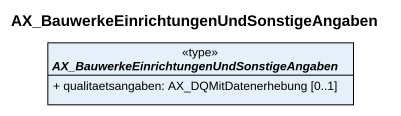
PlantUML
@startuml
title AX_BauwerkeEinrichtungenUndSonstigeAngaben
hide circle
hide empty members
skinparam classAttributeIconSize 0
abstract class "AX_BauwerkeEinrichtungenUndSonstigeAngaben" as AX_BauwerkeEinrichtungenUndS <<type>> {
  + qualitaetsangaben: AX_DQMitDatenerhebung [0..1]
}
@enduml
